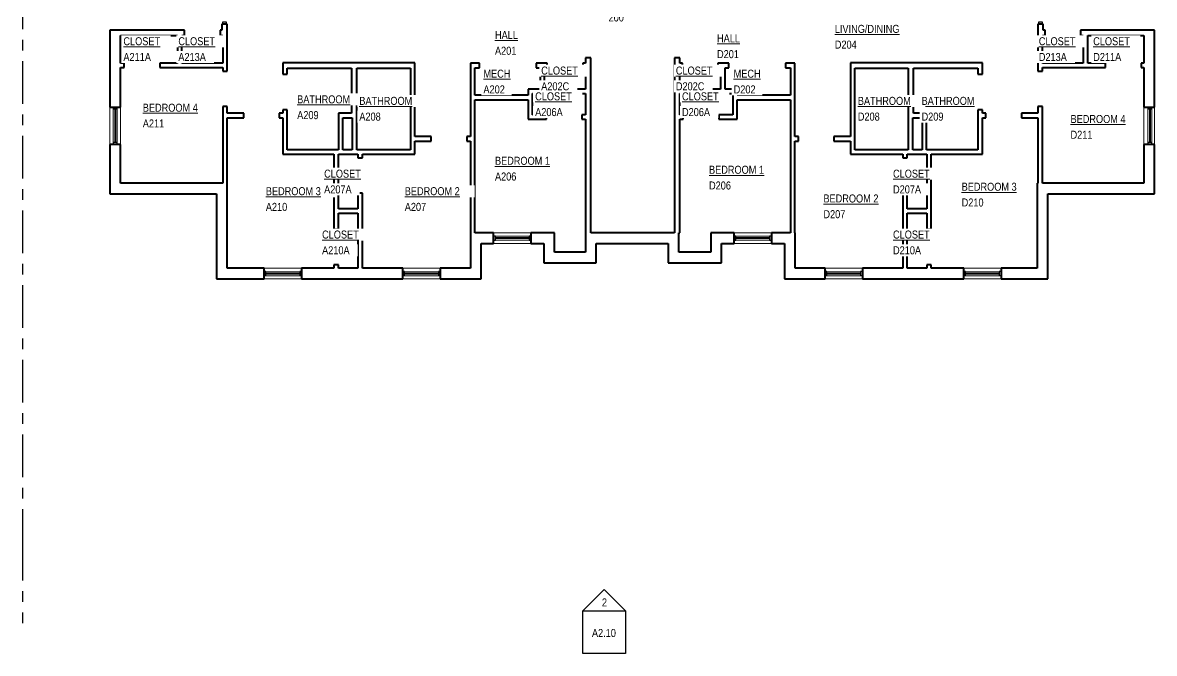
# Model space of a CAD drawing. Header units: inches. Extents: x -1419 to 99, y -118 to 1455.
# Drawn here: x -1174 to 99, y -118 to 591 of the extents above; entities that cross this region are included whole.
import ezdxf

# ---------------------------------------------------------------- set-up
doc = ezdxf.new("R2010")
doc.units = ezdxf.units.IN
doc.header["$MEASUREMENT"] = 0
doc.linetypes.add('Grid Line', pattern=[84, 48, -12, 12, -12])
for name, color, linetype, lineweight in [('A-AREA-IDEN', 2, 'Continuous', 9), ('A-GLAZ-CURT', 52, 'Continuous', 9), ('A-GLAZ-CWMG', 51, 'Continuous', 9), ('A-WALL', 113, 'Continuous', 15), ('G-ANNO-SYMB', 111, 'Continuous', 9), ('I-WALL', 2, 'Continuous', 15), ('S-GRID', 1, 'Continuous', 9)]:
    doc.layers.add(name, color=color, linetype=linetype, lineweight=lineweight)
doc.styles.add('Arial Narrow', font='ARIALN.TTF', dxfattribs={"height": 9})

# ---------------------------------------------------------------- blocks, each defined once
blk = doc.blocks.new('Rectangular Mullion - 4 1_2_ x 2_ Rectangular_CE_-5153529-LEVEL 2')
at = {"layer": 'A-GLAZ-CWMG', "lineweight": 25}
for p, q in [((-2, 2.25), (0, 2.25)), ((-2, -2.25), (-2, 2.25)), ((0, 2.25), (0, -2.25)), ((0, -2.25), (-2, -2.25))]:
    blk.add_line(p, q, dxfattribs=at)
blk = doc.blocks.new('Rectangular Mullion - 4 1_2_ x 2_ Rectangular_CE_-5153533-LEVEL 2')
at = {"layer": 'A-GLAZ-CWMG', "lineweight": 25}
for p, q in [((-2, 2.25), (0, 2.25)), ((-2, -2.25), (-2, 2.25)), ((0, 2.25), (0, -2.25)), ((0, -2.25), (-2, -2.25))]:
    blk.add_line(p, q, dxfattribs=at)
blk = doc.blocks.new('System Panel - zGlazed-5153537-LEVEL 2')
at = {"layer": 'A-GLAZ-CURT', "lineweight": 15}
for p, q in [((19, 0.5), (-19, 0.5)), ((-19, 0.5), (-19, -0.5)), ((19, -0.5), (19, 0.5)), ((-19, -0.5), (19, -0.5))]:
    blk.add_line(p, q, dxfattribs=at)
blk = doc.blocks.new('Rectangular Mullion - 4 1_2_ x 2_ Rectangular_CE_-5153536-LEVEL 2')
at = {"layer": 'A-GLAZ-CWMG'}
for p, q in [((-1072, 456.4), (-1072, 494.4)), ((-1067.5, 456.4), (-1067.5, 494.4))]:
    blk.add_line(p, q, dxfattribs=at)
blk = doc.blocks.new('Rectangular Mullion - 4 1_2_ x 2_ Rectangular_CE_-5153538-LEVEL 2')
at = {"layer": 'A-GLAZ-CWMG', "lineweight": 25}
for p, q in [((-2, 2.25), (0, 2.25)), ((-2, -2.25), (-2, 2.25)), ((0, 2.25), (0, -2.25)), ((0, -2.25), (-2, -2.25))]:
    blk.add_line(p, q, dxfattribs=at)
blk = doc.blocks.new('Rectangular Mullion - 4 1_2_ x 2_ Rectangular_CE_-5153539-LEVEL 2')
at = {"layer": 'A-GLAZ-CWMG', "lineweight": 25}
for p, q in [((0, 2.25), (-2, 2.25)), ((-2, 2.25), (-2, -2.25)), ((0, -2.25), (0, 2.25)), ((-2, -2.25), (0, -2.25))]:
    blk.add_line(p, q, dxfattribs=at)
blk = doc.blocks.new('System Panel - zGlazed-5153542-LEVEL 2')
at = {"layer": 'A-GLAZ-CURT', "lineweight": 15}
for p, q in [((19, 0.5), (-19, 0.5)), ((-19, 0.5), (-19, -0.5)), ((19, -0.5), (19, 0.5)), ((-19, -0.5), (19, -0.5))]:
    blk.add_line(p, q, dxfattribs=at)
blk = doc.blocks.new('Rectangular Mullion - 4 1_2_ x 2_ Rectangular_CE_-5153541-LEVEL 2')
at = {"layer": 'A-GLAZ-CWMG'}
for p, q in [((-1072, 924.4), (-1072, 886.4)), ((-1067.5, 924.4), (-1067.5, 886.4))]:
    blk.add_line(p, q, dxfattribs=at)
blk = doc.blocks.new('Rectangular Mullion - 4 1_2_ x 2_ Rectangular_CE_-5153543-LEVEL 2')
at = {"layer": 'A-GLAZ-CWMG', "lineweight": 25}
for p, q in [((-2, 2.25), (0, 2.25)), ((-2, -2.25), (-2, 2.25)), ((0, 2.25), (0, -2.25)), ((0, -2.25), (-2, -2.25))]:
    blk.add_line(p, q, dxfattribs=at)
blk = doc.blocks.new('Rectangular Mullion - 4 1_2_ x 2_ Rectangular_CE_-5153544-LEVEL 2')
at = {"layer": 'A-GLAZ-CWMG', "lineweight": 25}
for p, q in [((0, 2.25), (-2, 2.25)), ((-2, 2.25), (-2, -2.25)), ((0, -2.25), (0, 2.25)), ((-2, -2.25), (0, -2.25))]:
    blk.add_line(p, q, dxfattribs=at)
blk = doc.blocks.new('Elevation - Detail Number_CE_-134675-LEVEL 2')
at = {"layer": 'G-ANNO-SYMB', "lineweight": 25}
for p, q in [((-0.25, -0.25), (-0.25, 0.25)), ((-0.25, 0.25), (0.25, 0.25)), ((0.25, 0.25), (0.25, -0.25)), ((0.25, -0.25), (-0.25, -0.25))]:
    blk.add_line(p, q, dxfattribs=at)
blk = doc.blocks.new('Elevation - Detail Number_CE_-46063-LEVEL 2')
at = {"layer": 'G-ANNO-SYMB', "lineweight": 25}
for p, q in [((0, 0.25), (-0.25, 0)), ((0.25, 0), (0, 0.25)), ((-0.25, 0), (0.25, 0))]:
    blk.add_line(p, q, dxfattribs=at)

msp = doc.modelspace()

# ---------------------------------------------------------------- linework, layer by layer
at = {"layer": 'A-WALL', "lineweight": 40}
for p, q in [((-943.7, 589.7), (-949.7, 589.7)), ((-949.7, 589.7), (-949.7, 582.9)), ((-943.7, 576.9), (-943.7, 589.7)), ((-25.7, 589.7), (-31.7, 589.7)), ((-31.7, 589.7), (-31.7, 576.9)), ((-25.7, 582.9), (-25.7, 589.7)), ((-1075.7, 582.9), (-1075.7, 496.4)), ((-991.7, 582.9), (-1075.7, 582.9)), ((-1063.7, 545.9), (-1063.7, 576.9)), ((-1063.7, 576.9), (-999.7, 576.9)), ((-994.7, 576.9), (-991.7, 576.9)), ((-991.7, 576.9), (-991.7, 582.9)), ((-949.7, 582.9), (-951.7, 582.9)), ((-951.7, 582.9), (-951.7, 576.9)), ((-951.7, 576.9), (-948.7, 576.9)), ((-26.7, 576.9), (-23.7, 576.9)), ((-23.7, 582.9), (-25.7, 582.9)), ((-23.7, 576.9), (-23.7, 582.9)), ((99.3, 582.9), (16.3, 582.9)), ((16.3, 582.9), (16.3, 576.9)), ((16.3, 576.9), (19.3, 576.9)), ((24.3, 576.9), (87.3, 576.9)), ((87.3, 576.9), (87.3, 545.9)), ((99.3, 496.4), (99.3, 582.9)), ((-534.7, 551.6), (-540.7, 551.6)), ((-540.7, 551.6), (-540.7, 545.6)), ((-534.7, 354.9), (-534.7, 551.6)), ((-434.7, 551.6), (-440.7, 551.6)), ((-440.7, 551.6), (-440.7, 354.9)), ((-434.7, 545.6), (-434.7, 551.6)), ((-1063.7, 496.4), (-1063.7, 540.9)), ((-737.7, 546.1), (-881.2, 546.1)), ((-881.2, 546.1), (-881.2, 540.1)), ((-876.2, 540.1), (-804, 540.1)), ((-804, 540.1), (-804, 489.4)), ((-798, 540.1), (-737.7, 540.1)), ((-798, 484.4), (-798, 540.1)), ((-540.7, 540.6), (-540.7, 516.6)), ((-434.7, 516.6), (-434.7, 540.6)), ((-94.2, 546.1), (-237.7, 546.1)), ((-237.7, 540.1), (-177.5, 540.1)), ((-177.5, 540.1), (-177.5, 484.4)), ((-171.5, 540.1), (-99.2, 540.1)), ((-171.5, 489.4), (-171.5, 540.1)), ((-94.2, 540.1), (-94.2, 546.1)), ((87.3, 540.9), (87.3, 496.4)), ((-540.7, 511.6), (-540.7, 487.6)), ((-434.7, 487.6), (-434.7, 511.6)), ((-1075.7, 496.4), (-1063.7, 496.4)), ((-804, 484.4), (-803, 484.4)), ((-172.5, 484.4), (-171.5, 484.4)), ((87.3, 496.4), (99.3, 496.4)), ((-540.7, 482.6), (-540.7, 332.9)), ((-434.7, 354.9), (-434.7, 482.6)), ((-1075.7, 454.4), (-1075.7, 398.9)), ((-1063.7, 454.4), (-1075.7, 454.4)), ((-1063.7, 410.9), (-1063.7, 454.4)), ((87.3, 454.4), (87.3, 410.9)), ((99.3, 454.4), (87.3, 454.4)), ((99.3, 398.9), (99.3, 454.4)), ((-948.7, 410.9), (-1063.7, 410.9)), ((-943.7, 314.9), (-943.7, 410.9)), ((-31.7, 410.9), (-32.7, 410.9)), ((-32.7, 410.9), (-32.7, 314.9)), ((87.3, 410.9), (-26.7, 410.9)), ((-1075.7, 398.9), (-955.7, 398.9)), ((-955.7, 398.9), (-955.7, 302.9)), ((-20.7, 398.9), (99.3, 398.9)), ((-20.7, 302.9), (-20.7, 398.9)), ((-670.2, 354.9), (-670.2, 314.9)), ((-644, 354.9), (-665.2, 354.9)), ((-644, 342.9), (-644, 354.9)), ((-575.7, 354.9), (-602, 354.9)), ((-602, 354.9), (-602, 342.9)), ((-575.7, 332.9), (-575.7, 354.9)), ((-440.7, 354.9), (-534.7, 354.9)), ((-435.7, 332.9), (-435.7, 354.9)), ((-435.7, 354.9), (-434.7, 354.9)), ((-373.5, 354.9), (-399.7, 354.9)), ((-399.7, 354.9), (-399.7, 332.9)), ((-373.5, 342.9), (-373.5, 354.9)), ((-310.2, 354.9), (-331.5, 354.9)), ((-331.5, 354.9), (-331.5, 342.9)), ((-304.7, 354.9), (-305.2, 354.9)), ((-304.7, 314.9), (-304.7, 354.9)), ((-658.2, 342.9), (-644, 342.9)), ((-658.2, 302.9), (-658.2, 342.9)), ((-602, 342.9), (-587.7, 342.9)), ((-587.7, 342.9), (-587.7, 320.9)), ((-540.7, 332.9), (-575.7, 332.9)), ((-528.7, 342.9), (-447.7, 342.9)), ((-528.7, 320.9), (-528.7, 342.9)), ((-447.7, 342.9), (-447.7, 320.9)), ((-399.7, 332.9), (-435.7, 332.9)), ((-387.7, 342.9), (-373.5, 342.9)), ((-387.7, 320.9), (-387.7, 342.9)), ((-331.5, 342.9), (-316.7, 342.9)), ((-316.7, 342.9), (-316.7, 302.9)), ((-587.7, 320.9), (-528.7, 320.9)), ((-447.7, 320.9), (-387.7, 320.9)), ((-902.2, 314.9), (-943.7, 314.9)), ((-902.2, 302.9), (-902.2, 314.9)), ((-823.7, 314.9), (-860.2, 314.9)), ((-860.2, 314.9), (-860.2, 302.9)), ((-796.7, 314.9), (-818.7, 314.9)), ((-746.2, 314.9), (-791.7, 314.9)), ((-746.2, 302.9), (-746.2, 314.9)), ((-670.2, 314.9), (-704.2, 314.9)), ((-704.2, 314.9), (-704.2, 302.9)), ((-271.2, 314.9), (-304.7, 314.9)), ((-271.2, 302.9), (-271.2, 314.9)), ((-183.7, 314.9), (-229.2, 314.9)), ((-229.2, 314.9), (-229.2, 302.9)), ((-156.7, 314.9), (-178.7, 314.9)), ((-115.2, 314.9), (-151.7, 314.9)), ((-115.2, 302.9), (-115.2, 314.9)), ((-32.7, 314.9), (-73.2, 314.9)), ((-73.2, 314.9), (-73.2, 302.9)), ((-955.7, 302.9), (-902.2, 302.9)), ((-860.2, 302.9), (-746.2, 302.9)), ((-704.2, 302.9), (-658.2, 302.9)), ((-316.7, 302.9), (-271.2, 302.9)), ((-229.2, 302.9), (-115.2, 302.9)), ((-73.2, 302.9), (-20.7, 302.9))]:
    msp.add_line(p, q, dxfattribs=at)
at = {"layer": 'A-WALL'}
for p, q in [((-1075.7, 454.4), (-1075.7, 496.4)), ((-1063.7, 496.4), (-1063.7, 454.4)), ((87.3, 454.4), (87.3, 496.4)), ((99.3, 496.4), (99.3, 454.4)), ((-644, 354.9), (-602, 354.9)), ((-373.5, 354.9), (-331.5, 354.9)), ((-602, 342.9), (-644, 342.9)), ((-331.5, 342.9), (-373.5, 342.9)), ((-902.2, 314.9), (-860.2, 314.9)), ((-746.2, 314.9), (-704.2, 314.9)), ((-271.2, 314.9), (-229.2, 314.9)), ((-115.2, 314.9), (-73.2, 314.9)), ((-860.2, 302.9), (-902.2, 302.9)), ((-704.2, 302.9), (-746.2, 302.9)), ((-229.2, 302.9), (-271.2, 302.9)), ((-73.2, 302.9), (-115.2, 302.9))]:
    msp.add_line(p, q, dxfattribs=at)
at = {"layer": 'I-WALL', "lineweight": 40}
for p, q in [((-999.7, 576.9), (-999.7, 545.9)), ((-994.7, 545.9), (-994.7, 576.9)), ((-948.7, 576.9), (-948.7, 545.9)), ((-943.7, 536.9), (-943.7, 576.9)), ((-31.7, 576.9), (-31.7, 536.9)), ((-26.7, 545.9), (-26.7, 576.9)), ((19.3, 576.9), (19.3, 545.9)), ((24.3, 545.9), (24.3, 576.9)), ((-1059.7, 545.9), (-1063.7, 545.9)), ((-1063.7, 540.9), (-1059.7, 540.9)), ((-1059.7, 540.9), (-1059.7, 545.9)), ((-999.7, 545.9), (-1019.7, 545.9)), ((-1019.7, 545.9), (-1019.7, 540.9)), ((-1019.7, 540.9), (-948.7, 540.9)), ((-948.7, 545.9), (-994.7, 545.9)), ((-948.7, 540.9), (-948.7, 536.9)), ((-948.7, 536.9), (-943.7, 536.9)), ((-881.2, 540.1), (-881.2, 533.4)), ((-876.2, 533.4), (-876.2, 540.1)), ((-732.7, 546.1), (-737.7, 546.1)), ((-737.7, 540.1), (-737.7, 448.4)), ((-732.7, 463.1), (-732.7, 546.1)), ((-670.2, 545.6), (-670.2, 463.1)), ((-660, 545.6), (-670.2, 545.6)), ((-665.2, 509.6), (-665.2, 540.6)), ((-665.2, 540.6), (-660, 540.6)), ((-660, 540.6), (-660, 545.6)), ((-583.7, 545.6), (-596, 545.6)), ((-596, 545.6), (-596, 540.6)), ((-596, 540.6), (-591.7, 540.6)), ((-591.7, 540.6), (-591.7, 516.6)), ((-586.7, 540.6), (-583.7, 540.6)), ((-586.7, 516.6), (-586.7, 540.6)), ((-583.7, 540.6), (-583.7, 545.6)), ((-540.7, 545.6), (-543.7, 545.6)), ((-543.7, 545.6), (-543.7, 540.6)), ((-543.7, 540.6), (-540.7, 540.6)), ((-431.7, 545.6), (-434.7, 545.6)), ((-434.7, 540.6), (-431.7, 540.6)), ((-431.7, 540.6), (-431.7, 545.6)), ((-379.5, 545.6), (-391.7, 545.6)), ((-391.7, 545.6), (-391.7, 540.6)), ((-391.7, 540.6), (-388.7, 540.6)), ((-388.7, 540.6), (-388.7, 516.6)), ((-383.7, 540.6), (-379.5, 540.6)), ((-383.7, 516.6), (-383.7, 540.6)), ((-379.5, 540.6), (-379.5, 545.6)), ((-305.2, 545.6), (-315.5, 545.6)), ((-315.5, 545.6), (-315.5, 540.6)), ((-315.5, 540.6), (-310.2, 540.6)), ((-310.2, 540.6), (-310.2, 509.6)), ((-305.2, 463.1), (-305.2, 545.6)), ((-242.7, 546.1), (-242.7, 463.1)), ((-237.7, 546.1), (-242.7, 546.1)), ((-237.7, 448.4), (-237.7, 540.1)), ((-99.2, 540.1), (-99.2, 533.4)), ((-94.2, 533.4), (-94.2, 540.1)), ((-31.7, 536.9), (-26.7, 536.9)), ((19.3, 545.9), (-26.7, 545.9)), ((-26.7, 540.9), (44.3, 540.9)), ((-26.7, 536.9), (-26.7, 540.9)), ((44.3, 545.9), (24.3, 545.9)), ((44.3, 540.9), (44.3, 545.9)), ((87.3, 545.9), (84.3, 545.9)), ((84.3, 545.9), (84.3, 540.9)), ((84.3, 540.9), (87.3, 540.9)), ((-881.2, 533.4), (-876.2, 533.4)), ((-99.2, 533.4), (-94.2, 533.4)), ((-605.3, 509.6), (-665.2, 509.6)), ((-591.7, 516.6), (-605.3, 516.6)), ((-605.3, 516.6), (-605.3, 509.6)), ((-600.3, 511.6), (-540.7, 511.6)), ((-600.3, 487.6), (-600.3, 511.6)), ((-540.7, 516.6), (-586.7, 516.6)), ((-388.7, 516.6), (-434.7, 516.6)), ((-434.7, 511.6), (-375.1, 511.6)), ((-370.1, 516.6), (-383.7, 516.6)), ((-375.1, 511.6), (-375.1, 487.6)), ((-370.1, 509.6), (-370.1, 516.6)), ((-310.2, 509.6), (-370.1, 509.6)), ((-943.7, 496.9), (-948.7, 496.9)), ((-948.7, 496.9), (-948.7, 410.9)), ((-943.7, 489.4), (-943.7, 496.9)), ((-665.2, 354.9), (-665.2, 504.6)), ((-665.2, 504.6), (-605.3, 504.6)), ((-605.3, 504.6), (-605.3, 482.6)), ((-370.1, 482.6), (-370.1, 504.6)), ((-370.1, 504.6), (-310.2, 504.6)), ((-310.2, 504.6), (-310.2, 354.9)), ((-26.7, 496.9), (-31.7, 496.9)), ((-31.7, 496.9), (-31.7, 489.4)), ((-26.7, 410.9), (-26.7, 496.9)), ((-925.2, 489.4), (-943.7, 489.4)), ((-943.7, 410.9), (-943.7, 484.4)), ((-943.7, 484.4), (-925.2, 484.4)), ((-925.2, 484.4), (-925.2, 489.4)), ((-881.2, 489.4), (-885.2, 489.4)), ((-885.2, 489.4), (-885.2, 484.4)), ((-885.2, 484.4), (-881.2, 484.4)), ((-876.2, 493.4), (-881.2, 493.4)), ((-881.2, 493.4), (-881.2, 489.4)), ((-881.2, 484.4), (-881.2, 443.4)), ((-876.2, 448.4), (-876.2, 493.4)), ((-804, 489.4), (-818.5, 489.4)), ((-818.5, 489.4), (-818.5, 448.4)), ((-813.5, 484.4), (-804, 484.4)), ((-813.5, 448.4), (-813.5, 484.4)), ((-803, 484.4), (-803, 448.4)), ((-798, 448.4), (-798, 484.4)), ((-584.7, 487.6), (-600.3, 487.6)), ((-584.7, 482.6), (-584.7, 487.6)), ((-540.7, 487.6), (-544.7, 487.6)), ((-544.7, 487.6), (-544.7, 482.6)), ((-430.7, 487.6), (-434.7, 487.6)), ((-430.7, 482.6), (-430.7, 487.6)), ((-375.1, 487.6), (-390.7, 487.6)), ((-390.7, 487.6), (-390.7, 482.6)), ((-177.5, 484.4), (-177.5, 448.4)), ((-172.5, 448.4), (-172.5, 484.4)), ((-157, 489.4), (-171.5, 489.4)), ((-171.5, 484.4), (-162, 484.4)), ((-162, 484.4), (-162, 448.4)), ((-157, 448.4), (-157, 489.4)), ((-94.2, 493.4), (-99.2, 493.4)), ((-99.2, 493.4), (-99.2, 448.4)), ((-94.2, 489.4), (-94.2, 493.4)), ((-90.2, 489.4), (-94.2, 489.4)), ((-94.2, 443.4), (-94.2, 484.4)), ((-94.2, 484.4), (-90.2, 484.4)), ((-90.2, 484.4), (-90.2, 489.4)), ((-31.7, 489.4), (-50.2, 489.4)), ((-50.2, 489.4), (-50.2, 484.4)), ((-50.2, 484.4), (-31.7, 484.4)), ((-31.7, 484.4), (-31.7, 410.9)), ((-605.3, 482.6), (-584.7, 482.6)), ((-544.7, 482.6), (-540.7, 482.6)), ((-434.7, 482.6), (-430.7, 482.6)), ((-390.7, 482.6), (-370.1, 482.6)), ((-714.2, 463.1), (-732.7, 463.1)), ((-714.2, 458.1), (-714.2, 463.1)), ((-670.2, 463.1), (-674.2, 463.1)), ((-674.2, 463.1), (-674.2, 458.1)), ((-301.2, 463.1), (-305.2, 463.1)), ((-301.2, 458.1), (-301.2, 463.1)), ((-242.7, 463.1), (-261.2, 463.1)), ((-261.2, 463.1), (-261.2, 458.1)), ((-818.5, 448.4), (-876.2, 448.4)), ((-803, 448.4), (-813.5, 448.4)), ((-737.7, 448.4), (-798, 448.4)), ((-732.7, 443.4), (-732.7, 458.1)), ((-732.7, 458.1), (-714.2, 458.1)), ((-674.2, 458.1), (-670.2, 458.1)), ((-670.2, 458.1), (-670.2, 354.9)), ((-305.2, 458.1), (-301.2, 458.1)), ((-305.2, 354.9), (-305.2, 458.1)), ((-261.2, 458.1), (-242.7, 458.1)), ((-242.7, 458.1), (-242.7, 443.4)), ((-177.5, 448.4), (-237.7, 448.4)), ((-162, 448.4), (-172.5, 448.4)), ((-99.2, 448.4), (-157, 448.4)), ((-881.2, 443.4), (-823.7, 443.4)), ((-823.7, 443.4), (-823.7, 358.9)), ((-818.7, 443.4), (-796.7, 443.4)), ((-818.7, 381.9), (-818.7, 443.4)), ((-796.7, 443.4), (-796.7, 439.4)), ((-796.7, 439.4), (-791.7, 439.4)), ((-791.7, 443.4), (-732.7, 443.4)), ((-791.7, 439.4), (-791.7, 443.4)), ((-242.7, 443.4), (-183.7, 443.4)), ((-183.7, 443.4), (-183.7, 439.4)), ((-183.7, 439.4), (-178.7, 439.4)), ((-178.7, 443.4), (-156.7, 443.4)), ((-178.7, 439.4), (-178.7, 443.4)), ((-156.7, 443.4), (-156.7, 381.9)), ((-151.7, 443.4), (-94.2, 443.4)), ((-151.7, 358.9), (-151.7, 443.4)), ((-796.7, 399.4), (-796.7, 381.9)), ((-791.7, 399.4), (-796.7, 399.4)), ((-791.7, 314.9), (-791.7, 399.4)), ((-183.7, 399.4), (-183.7, 314.9)), ((-178.7, 399.4), (-183.7, 399.4)), ((-178.7, 381.9), (-178.7, 399.4)), ((-796.7, 381.9), (-818.7, 381.9)), ((-818.7, 358.9), (-818.7, 376.9)), ((-818.7, 376.9), (-796.7, 376.9)), ((-796.7, 376.9), (-796.7, 314.9)), ((-156.7, 381.9), (-178.7, 381.9)), ((-178.7, 314.9), (-178.7, 376.9)), ((-178.7, 376.9), (-156.7, 376.9)), ((-156.7, 376.9), (-156.7, 358.9)), ((-823.7, 358.9), (-818.7, 358.9)), ((-156.7, 358.9), (-151.7, 358.9)), ((-823.7, 318.9), (-823.7, 314.9)), ((-818.7, 318.9), (-823.7, 318.9)), ((-818.7, 314.9), (-818.7, 318.9)), ((-156.7, 318.9), (-156.7, 314.9)), ((-151.7, 318.9), (-156.7, 318.9)), ((-151.7, 314.9), (-151.7, 318.9))]:
    msp.add_line(p, q, dxfattribs=at)
at = {"layer": 'S-GRID', "linetype": 'Grid Line', "lineweight": 25}
for p, q in [((-1173.9, 1220), (-1173.9, 11.6)), ((-1173.9, 11.6), (-1173.9, -84.4))]:
    msp.add_line(p, q, dxfattribs=at)

# ---------------------------------------------------------------- block references
at = {"layer": 'A-GLAZ-CURT'}
for name, p, rotation in [('System Panel - zGlazed-5153537-LEVEL 2', (-1069.7, 475.4), 270), ('System Panel - zGlazed-5153542-LEVEL 2', (94.3, 475.4), 270), ('System Panel - zGlazed-5153542-LEVEL 2', (-352.5, 348.9), 180), ('System Panel - zGlazed-5153542-LEVEL 2', (-250.2, 308.9), 180), ('System Panel - zGlazed-5153542-LEVEL 2', (-94.2, 308.9), 180)]:
    msp.add_blockref(name, p, dxfattribs=dict(at, rotation=rotation))
for p in [(-623, 348.9), (-881.2, 308.9), (-725.2, 308.9)]:
    msp.add_blockref('System Panel - zGlazed-5153537-LEVEL 2', p, dxfattribs=at)
at = {"layer": 'A-GLAZ-CWMG', "extrusion": (0, 0, -1)}
for name, p, rotation in [('Rectangular Mullion - 4 1_2_ x 2_ Rectangular_CE_-5153529-LEVEL 2', (946.7, 589.7), 270.0000000000001), ('Rectangular Mullion - 4 1_2_ x 2_ Rectangular_CE_-5153533-LEVEL 2', (28.7, 589.7), 270), ('Rectangular Mullion - 4 1_2_ x 2_ Rectangular_CE_-5153538-LEVEL 2', (1069.7, 454.4), 270), ('Rectangular Mullion - 4 1_2_ x 2_ Rectangular_CE_-5153543-LEVEL 2', (-94.3, 454.4), 270), ('Rectangular Mullion - 4 1_2_ x 2_ Rectangular_CE_-5153538-LEVEL 2', (602, 348.9), 180), ('Rectangular Mullion - 4 1_2_ x 2_ Rectangular_CE_-5153538-LEVEL 2', (860.2, 308.9), 180), ('Rectangular Mullion - 4 1_2_ x 2_ Rectangular_CE_-5153538-LEVEL 2', (704.2, 308.9), 180)]:
    msp.add_blockref(name, p, dxfattribs=dict(at, rotation=rotation))
at = {"layer": 'A-GLAZ-CWMG'}
for name, p, rotation in [('Rectangular Mullion - 4 1_2_ x 2_ Rectangular_CE_-5153539-LEVEL 2', (-1069.7, 496.4), 90), ('Rectangular Mullion - 4 1_2_ x 2_ Rectangular_CE_-5153544-LEVEL 2', (94.3, 496.4), 90), ('Rectangular Mullion - 4 1_2_ x 2_ Rectangular_CE_-5153541-LEVEL 2', (-975.4, 1380.8), 180), ('Rectangular Mullion - 4 1_2_ x 2_ Rectangular_CE_-5153539-LEVEL 2', (-644, 348.9), 180), ('Rectangular Mullion - 4 1_2_ x 2_ Rectangular_CE_-5153536-LEVEL 2', (-147.6, 1418.6), 89.99999999999984), ('Rectangular Mullion - 4 1_2_ x 2_ Rectangular_CE_-5153541-LEVEL 2', (552.9, 1418.6), 90.0000000000004), ('Rectangular Mullion - 4 1_2_ x 2_ Rectangular_CE_-5153539-LEVEL 2', (-902.2, 308.9), 180), ('Rectangular Mullion - 4 1_2_ x 2_ Rectangular_CE_-5153536-LEVEL 2', (-405.8, 1378.6), 89.99999999999984), ('Rectangular Mullion - 4 1_2_ x 2_ Rectangular_CE_-5153539-LEVEL 2', (-746.2, 308.9), 180), ('Rectangular Mullion - 4 1_2_ x 2_ Rectangular_CE_-5153536-LEVEL 2', (-249.8, 1378.6), 89.99999999999984), ('Rectangular Mullion - 4 1_2_ x 2_ Rectangular_CE_-5153541-LEVEL 2', (655.2, 1378.6), 90.0000000000004), ('Rectangular Mullion - 4 1_2_ x 2_ Rectangular_CE_-5153541-LEVEL 2', (811.2, 1378.6), 90.0000000000004)]:
    msp.add_blockref(name, p, dxfattribs=dict(at, rotation=rotation))
for name, p in [('Rectangular Mullion - 4 1_2_ x 2_ Rectangular_CE_-5153536-LEVEL 2', (0, 0)), ('Rectangular Mullion - 4 1_2_ x 2_ Rectangular_CE_-5153544-LEVEL 2', (-331.5, 348.9)), ('Rectangular Mullion - 4 1_2_ x 2_ Rectangular_CE_-5153544-LEVEL 2', (-229.2, 308.9)), ('Rectangular Mullion - 4 1_2_ x 2_ Rectangular_CE_-5153544-LEVEL 2', (-73.2, 308.9))]:
    msp.add_blockref(name, p, dxfattribs=at)
at = {"layer": 'A-GLAZ-CWMG', "extrusion": (0, 0, -1)}
for p in [(373.5, 348.9), (271.2, 308.9), (115.2, 308.9)]:
    msp.add_blockref('Rectangular Mullion - 4 1_2_ x 2_ Rectangular_CE_-5153543-LEVEL 2', p, dxfattribs=at)
at = {"layer": 'G-ANNO-SYMB', "lineweight": 25, "xscale": 95.99999999999994, "yscale": 95.99999999999994, "zscale": 95.99999999999994}
for name, p in [('Elevation - Detail Number_CE_-46063-LEVEL 2', (-519.7, -70.3)), ('Elevation - Detail Number_CE_-134675-LEVEL 2', (-519.7, -94.3))]:
    msp.add_blockref(name, p, dxfattribs=at)

# ---------------------------------------------------------------- texts
at = {"layer": 'A-AREA-IDEN', "char_height": 9, "attachment_point": 1, "style": 'Arial Narrow', "bg_fill": 3, "box_fill_scale": 1.25, "bg_fill_color": 9, "bg_fill_true_color": 13158600, "bg_fill_transparency": 0}
for s, insert, width in [('200', (-514.7, 601.7), 20.907), ('\\LLIVING/DINING', (-260.2, 588.8), 89.991), ('\\LHALL', (-642.5, 581.9), 31.512), ('\\LHALL', (-392.7, 578.1), 31.512), ('\\LBEDROOM 4', (-1038.7, 500.1), 76.356), ('\\LBEDROOM 1', (-642.5, 440.4), 76.356), ('\\LBEDROOM 1', (-401.7, 430.3), 76.356)]:
    msp.add_mtext(s, dxfattribs=dict(at, insert=insert, width=width))

# ---------------------------------------------------------------- next in the draw order: texts
for s, insert, width in [('\\LCLOSET', (-1060.5, 574.9), 50.904), ('D204', (-260.2, 571.1), 29.997), ('\\LCLOSET', (-30.7, 574.9), 50.904), ('A201', (-642.5, 564.2), 29.391), ('\\LMECH', (-655.5, 538.4), 37.269), ('\\LCLOSET', (-590.5, 541.9), 50.904), ('\\LCLOSET', (-439, 541.9), 50.904), ('\\LMECH', (-374, 538.4), 37.269), ('\\LBATHROOM', (-865, 509.5), 73.629), ('\\LBATHROOM', (-162.6, 507.8), 73.629), ('A211', (-1038.7, 482.4), 29.391), ('\\LBEDROOM 4', (5, 487.4), 76.356), ('A206', (-642.5, 422.7), 29.391), ('\\LCLOSET', (-194.7, 425.9), 50.904), ('\\LBEDROOM 3', (-900.3, 406.2), 76.356), ('\\LBEDROOM 2', (-744, 406.2), 76.356), ('D206', (-401.7, 412.6), 29.997), ('\\LBEDROOM 3', (-117.5, 411.2), 76.356), ('\\LCLOSET', (-837, 357.4), 50.904), ('\\LCLOSET', (-194.7, 357.4), 50.904)]:
    msp.add_mtext(s, dxfattribs=dict(at, insert=insert, width=width))
at = {"layer": 'G-ANNO-SYMB', "char_height": 9, "attachment_point": 1, "style": 'Arial Narrow', "bg_fill": 3, "box_fill_scale": 1.25, "bg_fill_color": 9, "bg_fill_true_color": 13158600, "bg_fill_transparency": 0}
for s, insert, width in [('2', (-522.2, -56.5), 6.969), ('A2.10', (-533.4, -90.9), 33.027)]:
    msp.add_mtext(s, dxfattribs=dict(at, insert=insert, width=width))

# ---------------------------------------------------------------- next in the draw order: texts
at = {"layer": 'A-AREA-IDEN', "char_height": 9, "attachment_point": 1, "style": 'Arial Narrow', "bg_fill": 3, "box_fill_scale": 1.25, "bg_fill_color": 9, "bg_fill_true_color": 13158600, "bg_fill_transparency": 0}
for s, insert, width in [('\\LCLOSET', (-998.7, 574.9), 50.904), ('\\LCLOSET', (30.5, 574.9), 50.904), ('D201', (-392.7, 560.4), 29.997), ('A211A', (-1060.5, 557.2), 37.875), ('D213A', (-30.7, 557.2), 38.481), ('A202', (-655.5, 520.7), 29.391), ('A202C', (-590.5, 524.2), 38.481), ('D202C', (-439, 524.2), 39.087), ('\\LBATHROOM', (-795.1, 507.8), 73.629), ('A209', (-865, 491.8), 29.391), ('D209', (-162.6, 490.1), 29.997), ('D211', (5, 469.7), 29.997), ('\\LCLOSET', (-834.7, 425.9), 50.904), ('D207A', (-194.7, 408.2), 38.481), ('D210', (-117.5, 393.5), 29.997), ('A210', (-900.3, 388.5), 29.391), ('A207', (-744, 388.5), 29.391), ('A210A', (-837, 339.7), 37.875), ('D210A', (-194.7, 339.7), 38.481)]:
    msp.add_mtext(s, dxfattribs=dict(at, insert=insert, width=width))

# ---------------------------------------------------------------- next in the draw order: texts
for s, insert, width in [('A213A', (-998.7, 557.2), 37.875), ('D211A', (30.5, 557.2), 38.481), ('\\LCLOSET', (-597.3, 512.9), 50.904), ('\\LCLOSET', (-432.1, 512.9), 50.904), ('\\LBATHROOM', (-234.3, 507.8), 73.629), ('A208', (-795.1, 490.1), 29.391), ('A207A', (-834.7, 408.2), 37.875), ('\\LBEDROOM 2', (-273, 398), 76.356)]:
    msp.add_mtext(s, dxfattribs=dict(at, insert=insert, width=width))

# ---------------------------------------------------------------- next in the draw order: texts
for s, insert, width in [('D202', (-374, 520.7), 29.997), ('A206A', (-597.3, 495.2), 37.875), ('D206A', (-432.1, 495.2), 38.481), ('D208', (-234.3, 490.1), 29.997), ('D207', (-273, 380.3), 29.997)]:
    msp.add_mtext(s, dxfattribs=dict(at, insert=insert, width=width))

doc.saveas('drawing.dxf')
